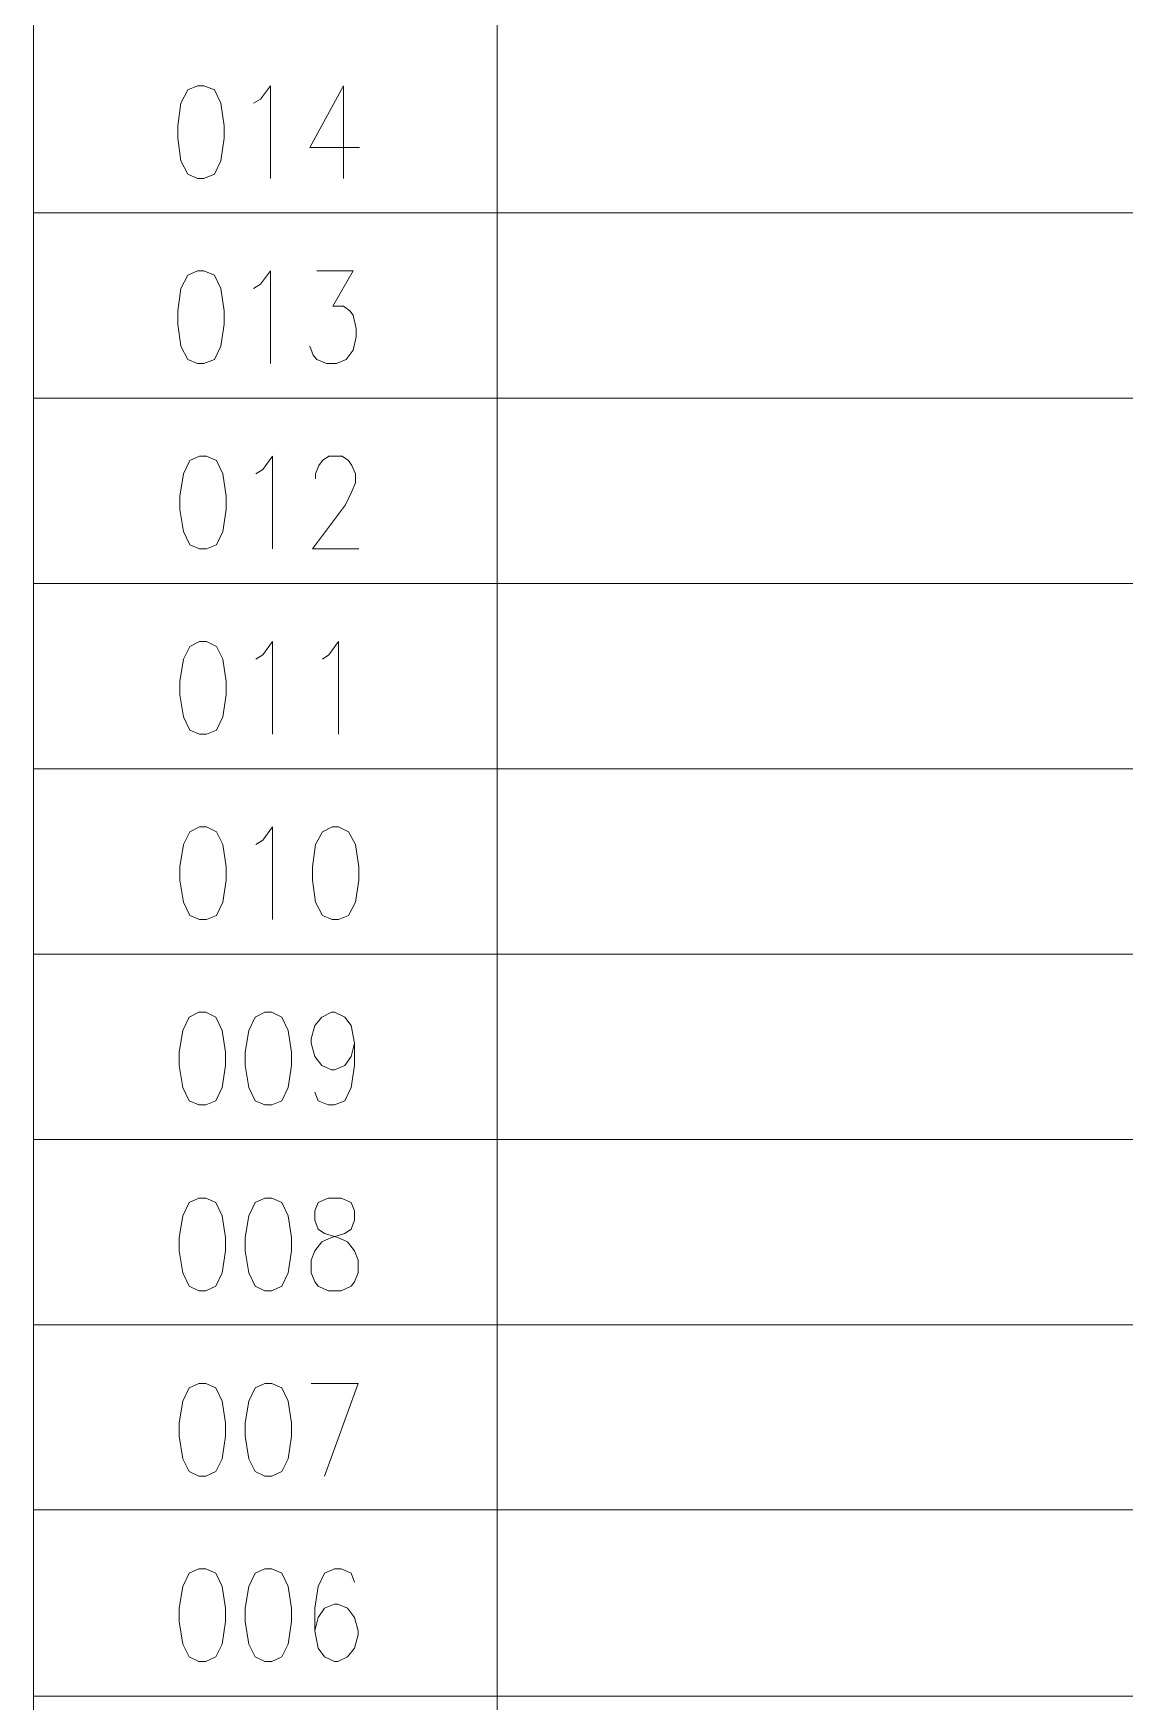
# Model space of a CAD drawing. Header units: millimetres. Extents: x 0 to 588, y 0 to 874.
# Drawn here: x 454.6 to 487.5, y 53 to 103.3 of the extents above; entities that cross this region are included whole.
import ezdxf

# ---------------------------------------------------------------- set-up
doc = ezdxf.new("R2010")
doc.units = ezdxf.units.MM
doc.layers.get('0').update_dxf_attribs({"lineweight": 18})

msp = doc.modelspace()

# ---------------------------------------------------------------- linework, layer by layer
at = {"color": 4, "lineweight": 0}
for points in [[(454.589, 16.804), (454.589, 204.065)], [(468.58, 204.065), (468.58, 16.804)], [(461.235, 101.153), (461.447, 101.28), (461.743, 101.682), (461.743, 98.888)], [(463.945, 101.682), (462.929, 99.82), (464.432, 99.82)], [(463.945, 101.682), (463.945, 98.888)], [(580.361, 97.851), (454.589, 97.851)], [(461.235, 95.565), (461.447, 95.692), (461.743, 96.094), (461.743, 93.3)], [(463.14, 96.094), (464.241, 96.094), (463.627, 95.036), (463.945, 95.036), (464.135, 94.888), (464.241, 94.761), (464.326, 94.359), (464.326, 94.105), (464.241, 93.702), (464.029, 93.427), (463.733, 93.3), (463.437, 93.3), (463.14, 93.427), (463.035, 93.554), (462.929, 93.829)], [(580.361, 92.263), (454.589, 92.263)], [(461.299, 89.977), (461.511, 90.104), (461.807, 90.506), (461.807, 87.712)], [(463.098, 89.829), (463.098, 89.977), (463.204, 90.231), (463.31, 90.379), (463.5, 90.506), (463.902, 90.506), (464.093, 90.379), (464.199, 90.231), (464.305, 89.977), (464.305, 89.702), (464.199, 89.448), (464.008, 89.046), (463.013, 87.712), (464.41, 87.712)], [(555.914, 86.675), (454.589, 86.675)], [(461.299, 84.389), (461.511, 84.516), (461.807, 84.918), (461.807, 82.124)], [(463.31, 84.389), (463.5, 84.516), (463.797, 84.918), (463.797, 82.124)], [(580.361, 81.087), (454.589, 81.087)], [(461.299, 78.801), (461.511, 78.928), (461.807, 79.33), (461.807, 76.536)], [(555.914, 75.499), (454.589, 75.499)], [(464.283, 72.811), (464.178, 72.409), (463.987, 72.134), (463.67, 72.007), (463.585, 72.007), (463.289, 72.134), (463.077, 72.409), (462.971, 72.811), (462.971, 72.938), (463.077, 73.34), (463.289, 73.594), (463.585, 73.742), (463.67, 73.742), (463.987, 73.594), (464.178, 73.34), (464.283, 72.811), (464.283, 72.134), (464.178, 71.477), (463.987, 71.075), (463.67, 70.948), (463.479, 70.948), (463.183, 71.075), (463.077, 71.329)], [(580.361, 69.911), (454.589, 69.911)], [(580.361, 64.323), (454.589, 64.323)], [(463.373, 59.751), (464.389, 62.545), (462.971, 62.545)], [(555.914, 58.735), (454.589, 58.735)], [(464.283, 56.555), (464.178, 56.83), (463.881, 56.957), (463.67, 56.957), (463.373, 56.83), (463.183, 56.428), (463.077, 55.772), (463.077, 55.094), (463.183, 54.565), (463.373, 54.311), (463.67, 54.163), (463.775, 54.163), (464.072, 54.311), (464.283, 54.565), (464.389, 54.967), (464.389, 55.094), (464.283, 55.497), (464.072, 55.772), (463.775, 55.899), (463.67, 55.899), (463.373, 55.772), (463.183, 55.497), (463.077, 55.094)], [(555.914, 53.126), (454.589, 53.126)]]:
    msp.add_lwpolyline(points, dxfattribs=at)
for points in [[(459.542, 101.682), (459.246, 101.555), (459.034, 101.153), (458.949, 100.476), (458.949, 100.095), (459.034, 99.417), (459.246, 99.015), (459.542, 98.888), (459.733, 98.888), (460.05, 99.015), (460.241, 99.417), (460.346, 100.095), (460.346, 100.476), (460.241, 101.153), (460.05, 101.555), (459.733, 101.682)], [(459.542, 96.094), (459.246, 95.967), (459.034, 95.565), (458.949, 94.888), (458.949, 94.486), (459.034, 93.829), (459.246, 93.427), (459.542, 93.3), (459.733, 93.3), (460.05, 93.427), (460.241, 93.829), (460.346, 94.486), (460.346, 94.888), (460.241, 95.565), (460.05, 95.967), (459.733, 96.094)], [(459.606, 90.506), (459.309, 90.379), (459.119, 89.977), (459.013, 89.3), (459.013, 88.898), (459.119, 88.241), (459.309, 87.839), (459.606, 87.712), (459.817, 87.712), (460.114, 87.839), (460.304, 88.241), (460.41, 88.898), (460.41, 89.3), (460.304, 89.977), (460.114, 90.379), (459.817, 90.506)], [(459.606, 84.918), (459.309, 84.77), (459.119, 84.389), (459.013, 83.712), (459.013, 83.31), (459.119, 82.653), (459.309, 82.251), (459.606, 82.124), (459.817, 82.124), (460.114, 82.251), (460.304, 82.653), (460.41, 83.31), (460.41, 83.712), (460.304, 84.389), (460.114, 84.77), (459.817, 84.918)], [(459.606, 79.33), (459.309, 79.182), (459.119, 78.801), (459.013, 78.124), (459.013, 77.722), (459.119, 77.065), (459.309, 76.663), (459.606, 76.536), (459.817, 76.536), (460.114, 76.663), (460.304, 77.065), (460.41, 77.722), (460.41, 78.124), (460.304, 78.801), (460.114, 79.182), (459.817, 79.33)], [(463.606, 79.33), (463.31, 79.182), (463.098, 78.801), (463.013, 78.124), (463.013, 77.722), (463.098, 77.065), (463.31, 76.663), (463.606, 76.536), (463.797, 76.536), (464.093, 76.663), (464.305, 77.065), (464.41, 77.722), (464.41, 78.124), (464.305, 78.801), (464.093, 79.182), (463.797, 79.33)], [(459.584, 73.742), (459.288, 73.594), (459.098, 73.192), (458.992, 72.536), (458.992, 72.134), (459.098, 71.477), (459.288, 71.075), (459.584, 70.948), (459.796, 70.948), (460.092, 71.075), (460.283, 71.477), (460.389, 72.134), (460.389, 72.536), (460.283, 73.192), (460.092, 73.594), (459.796, 73.742)], [(461.574, 73.742), (461.278, 73.594), (461.087, 73.192), (460.981, 72.536), (460.981, 72.134), (461.087, 71.477), (461.278, 71.075), (461.574, 70.948), (461.786, 70.948), (462.082, 71.075), (462.273, 71.477), (462.378, 72.134), (462.378, 72.536), (462.273, 73.192), (462.082, 73.594), (461.786, 73.742)], [(459.584, 68.133), (459.288, 68.006), (459.098, 67.604), (458.992, 66.948), (458.992, 66.546), (459.098, 65.889), (459.288, 65.487), (459.584, 65.339), (459.796, 65.339), (460.092, 65.487), (460.283, 65.889), (460.389, 66.546), (460.389, 66.948), (460.283, 67.604), (460.092, 68.006), (459.796, 68.133)], [(461.574, 68.133), (461.278, 68.006), (461.087, 67.604), (460.981, 66.948), (460.981, 66.546), (461.087, 65.889), (461.278, 65.487), (461.574, 65.339), (461.786, 65.339), (462.082, 65.487), (462.273, 65.889), (462.378, 66.546), (462.378, 66.948), (462.273, 67.604), (462.082, 68.006), (461.786, 68.133)], [(463.479, 68.133), (463.183, 68.006), (463.077, 67.752), (463.077, 67.477), (463.183, 67.202), (463.373, 67.075), (463.775, 66.948), (464.072, 66.821), (464.283, 66.546), (464.389, 66.27), (464.389, 65.889), (464.283, 65.614), (464.178, 65.487), (463.881, 65.339), (463.479, 65.339), (463.183, 65.487), (463.077, 65.614), (462.971, 65.889), (462.971, 66.27), (463.077, 66.546), (463.289, 66.821), (463.585, 66.948), (463.987, 67.075), (464.178, 67.202), (464.283, 67.477), (464.283, 67.752), (464.178, 68.006), (463.881, 68.133)], [(459.584, 62.545), (459.288, 62.418), (459.098, 62.016), (458.992, 61.36), (458.992, 60.958), (459.098, 60.28), (459.288, 59.899), (459.584, 59.751), (459.796, 59.751), (460.092, 59.899), (460.283, 60.28), (460.389, 60.958), (460.389, 61.36), (460.283, 62.016), (460.092, 62.418), (459.796, 62.545)], [(461.574, 62.545), (461.278, 62.418), (461.087, 62.016), (460.981, 61.36), (460.981, 60.958), (461.087, 60.28), (461.278, 59.899), (461.574, 59.751), (461.786, 59.751), (462.082, 59.899), (462.273, 60.28), (462.378, 60.958), (462.378, 61.36), (462.273, 62.016), (462.082, 62.418), (461.786, 62.545)], [(459.584, 56.957), (459.288, 56.83), (459.098, 56.428), (458.992, 55.772), (458.992, 55.37), (459.098, 54.692), (459.288, 54.311), (459.584, 54.163), (459.796, 54.163), (460.092, 54.311), (460.283, 54.692), (460.389, 55.37), (460.389, 55.772), (460.283, 56.428), (460.092, 56.83), (459.796, 56.957)], [(461.574, 56.957), (461.278, 56.83), (461.087, 56.428), (460.981, 55.772), (460.981, 55.37), (461.087, 54.692), (461.278, 54.311), (461.574, 54.163), (461.786, 54.163), (462.082, 54.311), (462.273, 54.692), (462.378, 55.37), (462.378, 55.772), (462.273, 56.428), (462.082, 56.83), (461.786, 56.957)]]:
    msp.add_lwpolyline(points, close=True, dxfattribs=at)

doc.saveas('drawing.dxf')
